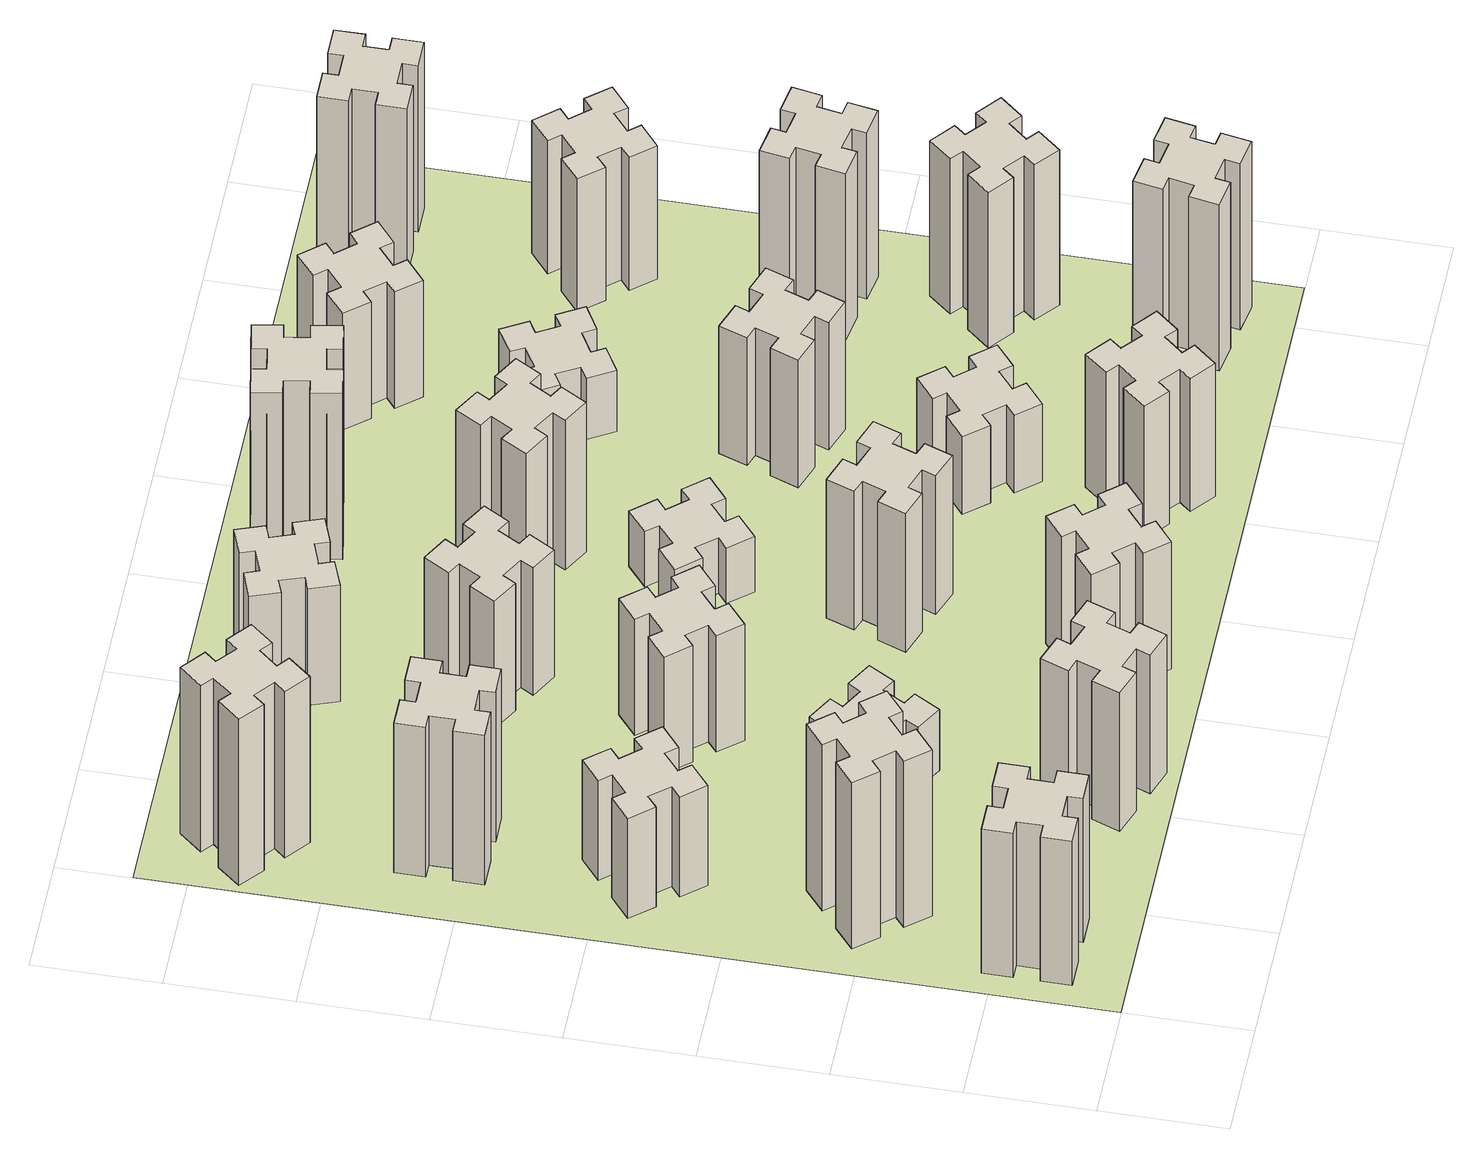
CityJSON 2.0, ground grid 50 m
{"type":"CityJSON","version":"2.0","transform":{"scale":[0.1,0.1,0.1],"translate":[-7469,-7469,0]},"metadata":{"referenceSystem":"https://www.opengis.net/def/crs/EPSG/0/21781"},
"CityObjects":{
"building1":{"type":"Building","attributes":{"class":"1000","function":"1000","usage":"1000","yearOfConstruction":2016,"roofType":"1000","measuredHeight":78,"storeysAboveGround":30,"storeysBelowGround":0},"geometry":[{"type":"Solid","lod":"1","boundaries":[[[[0,1,2,3,4,5,6,7,8,9,10,11,12,13,14,15,16,17,18,19]],[[17,16,20,21]],[[16,15,22,20]],[[15,14,23,22]],[[14,13,24,23]],[[13,12,25,24]],[[12,11,26,25]],[[11,10,27,26]],[[10,9,28,27]],[[9,8,29,28]],[[8,7,30,29]],[[7,6,31,30]],[[6,5,32,31]],[[5,4,33,32]],[[4,3,34,33]],[[3,2,35,34]],[[2,1,36,35]],[[1,0,37,36]],[[0,19,38,37]],[[19,18,39,38]],[[18,17,21,39]],[[24,25,26,27,28,29,30,31,32,33,34,35,36,37,38,39,21,20,22,23]]]]}]},
"building2":{"type":"Building","attributes":{"class":"1000","function":"1000","usage":"1000","yearOfConstruction":2016,"roofType":"1000","measuredHeight":90,"storeysAboveGround":30,"storeysBelowGround":0},"geometry":[{"type":"Solid","lod":"1","boundaries":[[[[40,41,42,43,44,45,46,47,48,49,50,51,52,53,54,55,56,57,58,59]],[[57,56,60,61]],[[56,55,62,60]],[[55,54,63,62]],[[54,53,64,63]],[[53,52,65,64]],[[52,51,66,65]],[[51,50,67,66]],[[50,49,68,67]],[[49,48,69,68]],[[48,47,70,69]],[[47,46,71,70]],[[46,45,72,71]],[[45,44,73,72]],[[44,43,74,73]],[[43,42,75,74]],[[42,41,76,75]],[[41,40,77,76]],[[40,59,78,77]],[[59,58,79,78]],[[58,57,61,79]],[[64,65,66,67,68,69,70,71,72,73,74,75,76,77,78,79,61,60,62,63]]]]}]},
"building3":{"type":"Building","attributes":{"class":"1000","function":"1000","usage":"1000","yearOfConstruction":2016,"roofType":"1000","measuredHeight":54,"storeysAboveGround":30,"storeysBelowGround":0},"geometry":[{"type":"Solid","lod":"1","boundaries":[[[[80,81,82,83,84,85,86,87,88,89,90,91,92,93,94,95,96,97,98,99]],[[97,96,100,101]],[[96,95,102,100]],[[95,94,103,102]],[[94,93,104,103]],[[93,92,105,104]],[[92,91,106,105]],[[91,90,107,106]],[[90,89,108,107]],[[89,88,109,108]],[[88,87,110,109]],[[87,86,111,110]],[[86,85,112,111]],[[85,84,113,112]],[[84,83,114,113]],[[83,82,115,114]],[[82,81,116,115]],[[81,80,117,116]],[[80,99,118,117]],[[99,98,119,118]],[[98,97,101,119]],[[104,105,106,107,108,109,110,111,112,113,114,115,116,117,118,119,101,100,102,103]]]]}]},
"building4":{"type":"Building","attributes":{"class":"1000","function":"1000","usage":"1000","yearOfConstruction":2016,"roofType":"1000","measuredHeight":81,"storeysAboveGround":30,"storeysBelowGround":0},"geometry":[{"type":"Solid","lod":"1","boundaries":[[[[120,121,122,123,124,125,126,127,128,129,130,131,132,133,134,135,136,137,138,139]],[[137,136,140,141]],[[136,135,142,140]],[[135,134,143,142]],[[134,133,144,143]],[[133,132,145,144]],[[132,131,146,145]],[[131,130,147,146]],[[130,129,148,147]],[[129,128,149,148]],[[128,127,150,149]],[[127,126,151,150]],[[126,125,152,151]],[[125,124,153,152]],[[124,123,154,153]],[[123,122,155,154]],[[122,121,156,155]],[[121,120,157,156]],[[120,139,158,157]],[[139,138,159,158]],[[138,137,141,159]],[[144,145,146,147,148,149,150,151,152,153,154,155,156,157,158,159,141,140,142,143]]]]}]},
"building5":{"type":"Building","attributes":{"class":"1000","function":"1000","usage":"1000","yearOfConstruction":2016,"roofType":"1000","measuredHeight":75,"storeysAboveGround":30,"storeysBelowGround":0},"geometry":[{"type":"Solid","lod":"1","boundaries":[[[[160,161,162,163,164,165,166,167,168,169,170,171,172,173,174,175,176,177,178,179]],[[177,176,180,181]],[[176,175,182,180]],[[175,174,183,182]],[[174,173,184,183]],[[173,172,185,184]],[[172,171,186,185]],[[171,170,187,186]],[[170,169,188,187]],[[169,168,189,188]],[[168,167,190,189]],[[167,166,191,190]],[[166,165,192,191]],[[165,164,193,192]],[[164,163,194,193]],[[163,162,195,194]],[[162,161,196,195]],[[161,160,197,196]],[[160,179,198,197]],[[179,178,199,198]],[[178,177,181,199]],[[184,185,186,187,188,189,190,191,192,193,194,195,196,197,198,199,181,180,182,183]]]]}]},
"building6":{"type":"Building","attributes":{"class":"1000","function":"1000","usage":"1000","yearOfConstruction":2016,"roofType":"1000","measuredHeight":90,"storeysAboveGround":30,"storeysBelowGround":0},"geometry":[{"type":"Solid","lod":"1","boundaries":[[[[200,201,202,203,204,205,206,207,208,209,210,211,212,213,214,215,216,217,218,219]],[[217,216,220,221]],[[216,215,222,220]],[[215,214,223,222]],[[214,213,224,223]],[[213,212,225,224]],[[212,211,226,225]],[[211,210,227,226]],[[210,209,228,227]],[[209,208,229,228]],[[208,207,230,229]],[[207,206,231,230]],[[206,205,232,231]],[[205,204,233,232]],[[204,203,234,233]],[[203,202,235,234]],[[202,201,236,235]],[[201,200,237,236]],[[200,219,238,237]],[[219,218,239,238]],[[218,217,221,239]],[[224,225,226,227,228,229,230,231,232,233,234,235,236,237,238,239,221,220,222,223]]]]}]},
"building7":{"type":"Building","attributes":{"class":"1000","function":"1000","usage":"1000","yearOfConstruction":2016,"roofType":"1000","measuredHeight":33,"storeysAboveGround":30,"storeysBelowGround":0},"geometry":[{"type":"Solid","lod":"1","boundaries":[[[[240,241,242,243,244,245,246,247,248,249,250,251,252,253,254,255,256,257,258,259]],[[257,256,260,261]],[[256,255,262,260]],[[255,254,263,262]],[[254,253,264,263]],[[253,252,265,264]],[[252,251,266,265]],[[251,250,267,266]],[[250,249,268,267]],[[249,248,269,268]],[[248,247,270,269]],[[247,246,271,270]],[[246,245,272,271]],[[245,244,273,272]],[[244,243,274,273]],[[243,242,275,274]],[[242,241,276,275]],[[241,240,277,276]],[[240,259,278,277]],[[259,258,279,278]],[[258,257,261,279]],[[264,265,266,267,268,269,270,271,272,273,274,275,276,277,278,279,261,260,262,263]]]]}]},
"building8":{"type":"Building","attributes":{"class":"1000","function":"1000","usage":"1000","yearOfConstruction":2016,"roofType":"1000","measuredHeight":63,"storeysAboveGround":30,"storeysBelowGround":0},"geometry":[{"type":"Solid","lod":"1","boundaries":[[[[280,281,282,283,284,285,286,287,288,289,290,291,292,293,294,295,296,297,298,299]],[[297,296,300,301]],[[296,295,302,300]],[[295,294,303,302]],[[294,293,304,303]],[[293,292,305,304]],[[292,291,306,305]],[[291,290,307,306]],[[290,289,308,307]],[[289,288,309,308]],[[288,287,310,309]],[[287,286,311,310]],[[286,285,312,311]],[[285,284,313,312]],[[284,283,314,313]],[[283,282,315,314]],[[282,281,316,315]],[[281,280,317,316]],[[280,299,318,317]],[[299,298,319,318]],[[298,297,301,319]],[[304,305,306,307,308,309,310,311,312,313,314,315,316,317,318,319,301,300,302,303]]]]}]},
"building9":{"type":"Building","attributes":{"class":"1000","function":"1000","usage":"1000","yearOfConstruction":2016,"roofType":"1000","measuredHeight":69,"storeysAboveGround":30,"storeysBelowGround":0},"geometry":[{"type":"Solid","lod":"1","boundaries":[[[[320,321,322,323,324,325,326,327,328,329,330,331,332,333,334,335,336,337,338,339]],[[337,336,340,341]],[[336,335,342,340]],[[335,334,343,342]],[[334,333,344,343]],[[333,332,345,344]],[[332,331,346,345]],[[331,330,347,346]],[[330,329,348,347]],[[329,328,349,348]],[[328,327,350,349]],[[327,326,351,350]],[[326,325,352,351]],[[325,324,353,352]],[[324,323,354,353]],[[323,322,355,354]],[[322,321,356,355]],[[321,320,357,356]],[[320,339,358,357]],[[339,338,359,358]],[[338,337,341,359]],[[344,345,346,347,348,349,350,351,352,353,354,355,356,357,358,359,341,340,342,343]]]]}]},
"building10":{"type":"Building","attributes":{"class":"1000","function":"1000","usage":"1000","yearOfConstruction":2016,"roofType":"1000","measuredHeight":69,"storeysAboveGround":30,"storeysBelowGround":0},"geometry":[{"type":"Solid","lod":"1","boundaries":[[[[360,361,362,363,364,365,366,367,368,369,370,371,372,373,374,375,376,377,378,379]],[[377,376,380,381]],[[376,375,382,380]],[[375,374,383,382]],[[374,373,384,383]],[[373,372,385,384]],[[372,371,386,385]],[[371,370,387,386]],[[370,369,388,387]],[[369,368,389,388]],[[368,367,390,389]],[[367,366,391,390]],[[366,365,392,391]],[[365,364,393,392]],[[364,363,394,393]],[[363,362,395,394]],[[362,361,396,395]],[[361,360,397,396]],[[360,379,398,397]],[[379,378,399,398]],[[378,377,381,399]],[[384,385,386,387,388,389,390,391,392,393,394,395,396,397,398,399,381,380,382,383]]]]}]},
"building11":{"type":"Building","attributes":{"class":"1000","function":"1000","usage":"1000","yearOfConstruction":2016,"roofType":"1000","measuredHeight":63,"storeysAboveGround":30,"storeysBelowGround":0},"geometry":[{"type":"Solid","lod":"1","boundaries":[[[[400,401,402,403,404,405,406,407,408,409,410,411,412,413,414,415,416,417,418,419]],[[417,416,420,421]],[[416,415,422,420]],[[415,414,423,422]],[[414,413,424,423]],[[413,412,425,424]],[[412,411,426,425]],[[411,410,427,426]],[[410,409,428,427]],[[409,408,429,428]],[[408,407,430,429]],[[407,406,431,430]],[[406,405,432,431]],[[405,404,433,432]],[[404,403,434,433]],[[403,402,435,434]],[[402,401,436,435]],[[401,400,437,436]],[[400,419,438,437]],[[419,418,439,438]],[[418,417,421,439]],[[424,425,426,427,428,429,430,431,432,433,434,435,436,437,438,439,421,420,422,423]]]]}]},
"building12":{"type":"Building","attributes":{"class":"1000","function":"1000","usage":"1000","yearOfConstruction":2016,"roofType":"1000","measuredHeight":75,"storeysAboveGround":30,"storeysBelowGround":0},"geometry":[{"type":"Solid","lod":"1","boundaries":[[[[440,441,442,443,444,445,446,447,448,449,450,451,452,453,454,455,456,457,458,459]],[[457,456,460,461]],[[456,455,462,460]],[[455,454,463,462]],[[454,453,464,463]],[[453,452,465,464]],[[452,451,466,465]],[[451,450,467,466]],[[450,449,468,467]],[[449,448,469,468]],[[448,447,470,469]],[[447,446,471,470]],[[446,445,472,471]],[[445,444,473,472]],[[444,443,474,473]],[[443,442,475,474]],[[442,441,476,475]],[[441,440,477,476]],[[440,459,478,477]],[[459,458,479,478]],[[458,457,461,479]],[[464,465,466,467,468,469,470,471,472,473,474,475,476,477,478,479,461,460,462,463]]]]}]},
"building13":{"type":"Building","attributes":{"class":"1000","function":"1000","usage":"1000","yearOfConstruction":2016,"roofType":"1000","measuredHeight":30,"storeysAboveGround":30,"storeysBelowGround":0},"geometry":[{"type":"Solid","lod":"1","boundaries":[[[[480,481,482,483,484,485,486,487,488,489,490,491,492,493,494,495,496,497,498,499]],[[497,496,500,501]],[[496,495,502,500]],[[495,494,503,502]],[[494,493,504,503]],[[493,492,505,504]],[[492,491,506,505]],[[491,490,507,506]],[[490,489,508,507]],[[489,488,509,508]],[[488,487,510,509]],[[487,486,511,510]],[[486,485,512,511]],[[485,484,513,512]],[[484,483,514,513]],[[483,482,515,514]],[[482,481,516,515]],[[481,480,517,516]],[[480,499,518,517]],[[499,498,519,518]],[[498,497,501,519]],[[504,505,506,507,508,509,510,511,512,513,514,515,516,517,518,519,501,500,502,503]]]]}]},
"building14":{"type":"Building","attributes":{"class":"1000","function":"1000","usage":"1000","yearOfConstruction":2016,"roofType":"1000","measuredHeight":81,"storeysAboveGround":30,"storeysBelowGround":0},"geometry":[{"type":"Solid","lod":"1","boundaries":[[[[520,521,522,523,524,525,526,527,528,529,530,531,532,533,534,535,536,537,538,539]],[[537,536,540,541]],[[536,535,542,540]],[[535,534,543,542]],[[534,533,544,543]],[[533,532,545,544]],[[532,531,546,545]],[[531,530,547,546]],[[530,529,548,547]],[[529,528,549,548]],[[528,527,550,549]],[[527,526,551,550]],[[526,525,552,551]],[[525,524,553,552]],[[524,523,554,553]],[[523,522,555,554]],[[522,521,556,555]],[[521,520,557,556]],[[520,539,558,557]],[[539,538,559,558]],[[538,537,541,559]],[[544,545,546,547,548,549,550,551,552,553,554,555,556,557,558,559,541,540,542,543]]]]}]},
"building15":{"type":"Building","attributes":{"class":"1000","function":"1000","usage":"1000","yearOfConstruction":2016,"roofType":"1000","measuredHeight":72,"storeysAboveGround":30,"storeysBelowGround":0},"geometry":[{"type":"Solid","lod":"1","boundaries":[[[[560,561,562,563,564,565,566,567,568,569,570,571,572,573,574,575,576,577,578,579]],[[577,576,580,581]],[[576,575,582,580]],[[575,574,583,582]],[[574,573,584,583]],[[573,572,585,584]],[[572,571,586,585]],[[571,570,587,586]],[[570,569,588,587]],[[569,568,589,588]],[[568,567,590,589]],[[567,566,591,590]],[[566,565,592,591]],[[565,564,593,592]],[[564,563,594,593]],[[563,562,595,594]],[[562,561,596,595]],[[561,560,597,596]],[[560,579,598,597]],[[579,578,599,598]],[[578,577,581,599]],[[584,585,586,587,588,589,590,591,592,593,594,595,596,597,598,599,581,580,582,583]]]]}]},
"building16":{"type":"Building","attributes":{"class":"1000","function":"1000","usage":"1000","yearOfConstruction":2016,"roofType":"1000","measuredHeight":90,"storeysAboveGround":30,"storeysBelowGround":0},"geometry":[{"type":"Solid","lod":"1","boundaries":[[[[600,601,602,603,604,605,606,607,608,609,610,611,612,613,614,615,616,617,618,619]],[[617,616,620,621]],[[616,615,622,620]],[[615,614,623,622]],[[614,613,624,623]],[[613,612,625,624]],[[612,611,626,625]],[[611,610,627,626]],[[610,609,628,627]],[[609,608,629,628]],[[608,607,630,629]],[[607,606,631,630]],[[606,605,632,631]],[[605,604,633,632]],[[604,603,634,633]],[[603,602,635,634]],[[602,601,636,635]],[[601,600,637,636]],[[600,619,638,637]],[[619,618,639,638]],[[618,617,621,639]],[[624,625,626,627,628,629,630,631,632,633,634,635,636,637,638,639,621,620,622,623]]]]}]},
"building17":{"type":"Building","attributes":{"class":"1000","function":"1000","usage":"1000","yearOfConstruction":2016,"roofType":"1000","measuredHeight":42,"storeysAboveGround":30,"storeysBelowGround":0},"geometry":[{"type":"Solid","lod":"1","boundaries":[[[[640,641,642,643,644,645,646,647,648,649,650,651,652,653,654,655,656,657,658,659]],[[657,656,660,661]],[[656,655,662,660]],[[655,654,663,662]],[[654,653,664,663]],[[653,652,665,664]],[[652,651,666,665]],[[651,650,667,666]],[[650,649,668,667]],[[649,648,669,668]],[[648,647,670,669]],[[647,646,671,670]],[[646,645,672,671]],[[645,644,673,672]],[[644,643,674,673]],[[643,642,675,674]],[[642,641,676,675]],[[641,640,677,676]],[[640,659,678,677]],[[659,658,679,678]],[[658,657,661,679]],[[664,665,666,667,668,669,670,671,672,673,674,675,676,677,678,679,661,660,662,663]]]]}]},
"building18":{"type":"Building","attributes":{"class":"1000","function":"1000","usage":"1000","yearOfConstruction":2016,"roofType":"1000","measuredHeight":69,"storeysAboveGround":30,"storeysBelowGround":0},"geometry":[{"type":"Solid","lod":"1","boundaries":[[[[680,681,682,683,684,685,686,687,688,689,690,691,692,693,694,695,696,697,698,699]],[[697,696,700,701]],[[696,695,702,700]],[[695,694,703,702]],[[694,693,704,703]],[[693,692,705,704]],[[692,691,706,705]],[[691,690,707,706]],[[690,689,708,707]],[[689,688,709,708]],[[688,687,710,709]],[[687,686,711,710]],[[686,685,712,711]],[[685,684,713,712]],[[684,683,714,713]],[[683,682,715,714]],[[682,681,716,715]],[[681,680,717,716]],[[680,699,718,717]],[[699,698,719,718]],[[698,697,701,719]],[[704,705,706,707,708,709,710,711,712,713,714,715,716,717,718,719,701,700,702,703]]]]}]},
"building19":{"type":"Building","attributes":{"class":"1000","function":"1000","usage":"1000","yearOfConstruction":2016,"roofType":"1000","measuredHeight":33,"storeysAboveGround":30,"storeysBelowGround":0},"geometry":[{"type":"Solid","lod":"1","boundaries":[[[[720,721,722,723,724,725,726,727,728,729,730,731,732,733,734,735,736,737,738,739]],[[737,736,740,741]],[[736,735,742,740]],[[735,734,743,742]],[[734,733,744,743]],[[733,732,745,744]],[[732,731,746,745]],[[731,730,747,746]],[[730,729,748,747]],[[729,728,749,748]],[[728,727,750,749]],[[727,726,751,750]],[[726,725,752,751]],[[725,724,753,752]],[[724,723,754,753]],[[723,722,755,754]],[[722,721,756,755]],[[721,720,757,756]],[[720,739,758,757]],[[739,738,759,758]],[[738,737,741,759]],[[744,745,746,747,748,749,750,751,752,753,754,755,756,757,758,759,741,740,742,743]]]]}]},
"building20":{"type":"Building","attributes":{"class":"1000","function":"1000","usage":"1000","yearOfConstruction":2016,"roofType":"1000","measuredHeight":90,"storeysAboveGround":30,"storeysBelowGround":0},"geometry":[{"type":"Solid","lod":"1","boundaries":[[[[760,761,762,763,764,765,766,767,768,769,770,771,772,773,774,775,776,777,778,779]],[[777,776,780,781]],[[776,775,782,780]],[[775,774,783,782]],[[774,773,784,783]],[[773,772,785,784]],[[772,771,786,785]],[[771,770,787,786]],[[770,769,788,787]],[[769,768,789,788]],[[768,767,790,789]],[[767,766,791,790]],[[766,765,792,791]],[[765,764,793,792]],[[764,763,794,793]],[[763,762,795,794]],[[762,761,796,795]],[[761,760,797,796]],[[760,779,798,797]],[[779,778,799,798]],[[778,777,781,799]],[[784,785,786,787,788,789,790,791,792,793,794,795,796,797,798,799,781,780,782,783]]]]}]},
"building21":{"type":"Building","attributes":{"class":"1000","function":"1000","usage":"1000","yearOfConstruction":2016,"roofType":"1000","measuredHeight":63,"storeysAboveGround":30,"storeysBelowGround":0},"geometry":[{"type":"Solid","lod":"1","boundaries":[[[[800,801,802,803,804,805,806,807,808,809,810,811,812,813,814,815,816,817,818,819]],[[817,816,820,821]],[[816,815,822,820]],[[815,814,823,822]],[[814,813,824,823]],[[813,812,825,824]],[[812,811,826,825]],[[811,810,827,826]],[[810,809,828,827]],[[809,808,829,828]],[[808,807,830,829]],[[807,806,831,830]],[[806,805,832,831]],[[805,804,833,832]],[[804,803,834,833]],[[803,802,835,834]],[[802,801,836,835]],[[801,800,837,836]],[[800,819,838,837]],[[819,818,839,838]],[[818,817,821,839]],[[824,825,826,827,828,829,830,831,832,833,834,835,836,837,838,839,821,820,822,823]]]]}]},
"building22":{"type":"Building","attributes":{"class":"1000","function":"1000","usage":"1000","yearOfConstruction":2016,"roofType":"1000","measuredHeight":84,"storeysAboveGround":30,"storeysBelowGround":0},"geometry":[{"type":"Solid","lod":"1","boundaries":[[[[840,841,842,843,844,845,846,847,848,849,850,851,852,853,854,855,856,857,858,859]],[[857,856,860,861]],[[856,855,862,860]],[[855,854,863,862]],[[854,853,864,863]],[[853,852,865,864]],[[852,851,866,865]],[[851,850,867,866]],[[850,849,868,867]],[[849,848,869,868]],[[848,847,870,869]],[[847,846,871,870]],[[846,845,872,871]],[[845,844,873,872]],[[844,843,874,873]],[[843,842,875,874]],[[842,841,876,875]],[[841,840,877,876]],[[840,859,878,877]],[[859,858,879,878]],[[858,857,861,879]],[[864,865,866,867,868,869,870,871,872,873,874,875,876,877,878,879,861,860,862,863]]]]}]},
"building23":{"type":"Building","attributes":{"class":"1000","function":"1000","usage":"1000","yearOfConstruction":2016,"roofType":"1000","measuredHeight":90,"storeysAboveGround":30,"storeysBelowGround":0},"geometry":[{"type":"Solid","lod":"1","boundaries":[[[[880,881,882,883,884,885,886,887,888,889,890,891,892,893,894,895,896,897,898,899]],[[897,896,900,901]],[[896,895,902,900]],[[895,894,903,902]],[[894,893,904,903]],[[893,892,905,904]],[[892,891,906,905]],[[891,890,907,906]],[[890,889,908,907]],[[889,888,909,908]],[[888,887,910,909]],[[887,886,911,910]],[[886,885,912,911]],[[885,884,913,912]],[[884,883,914,913]],[[883,882,915,914]],[[882,881,916,915]],[[881,880,917,916]],[[880,899,918,917]],[[899,898,919,918]],[[898,897,901,919]],[[904,905,906,907,908,909,910,911,912,913,914,915,916,917,918,919,901,900,902,903]]]]}]},
"building24":{"type":"Building","attributes":{"class":"1000","function":"1000","usage":"1000","yearOfConstruction":2016,"roofType":"1000","measuredHeight":72,"storeysAboveGround":30,"storeysBelowGround":0},"geometry":[{"type":"Solid","lod":"1","boundaries":[[[[920,921,922,923,924,925,926,927,928,929,930,931,932,933,934,935,936,937,938,939]],[[937,936,940,941]],[[936,935,942,940]],[[935,934,943,942]],[[934,933,944,943]],[[933,932,945,944]],[[932,931,946,945]],[[931,930,947,946]],[[930,929,948,947]],[[929,928,949,948]],[[928,927,950,949]],[[927,926,951,950]],[[926,925,952,951]],[[925,924,953,952]],[[924,923,954,953]],[[923,922,955,954]],[[922,921,956,955]],[[921,920,957,956]],[[920,939,958,957]],[[939,938,959,958]],[[938,937,941,959]],[[944,945,946,947,948,949,950,951,952,953,954,955,956,957,958,959,941,940,942,943]]]]}]},
"building25":{"type":"Building","attributes":{"class":"1000","function":"1000","usage":"1000","yearOfConstruction":2016,"roofType":"1000","measuredHeight":90,"storeysAboveGround":30,"storeysBelowGround":0},"geometry":[{"type":"Solid","lod":"1","boundaries":[[[[960,961,962,963,964,965,966,967,968,969,970,971,972,973,974,975,976,977,978,979]],[[977,976,980,981]],[[976,975,982,980]],[[975,974,983,982]],[[974,973,984,983]],[[973,972,985,984]],[[972,971,986,985]],[[971,970,987,986]],[[970,969,988,987]],[[969,968,989,988]],[[968,967,990,989]],[[967,966,991,990]],[[966,965,992,991]],[[965,964,993,992]],[[964,963,994,993]],[[963,962,995,994]],[[962,961,996,995]],[[961,960,997,996]],[[960,979,998,997]],[[979,978,999,998]],[[978,977,981,999]],[[984,985,986,987,988,989,990,991,992,993,994,995,996,997,998,999,981,980,982,983]]]]}]},
"landuse1":{"type":"LandUse","attributes":{"name":"plot1","function":"1010"},"geometry":[{"type":"MultiSurface","lod":"1","boundaries":[[[1000,1001,1002,1003]]]}]}
},
"vertices":[
[165,425,0],[165,325,0],[105,325,0],[105,205,0],[225,205,0],[225,265,0],[325,265,0],[325,205,0],[445,205,0],[445,325,0],[385,325,0],[385,425,0],[445,425,0],[445,545,0],[325,545,0],[325,485,0],[225,485,0],[225,545,0],[105,545,0],[105,425,0],[225,485,780],[225,545,780],[325,485,780],[325,545,780],[445,545,780],[445,425,780],[385,425,780],[385,325,780],[445,325,780],[445,205,780],[325,205,780],[325,265,780],[225,265,780],[225,205,780],[105,205,780],[105,325,780],[165,325,780],[165,425,780],[105,425,780],[105,545,780],
[492,1048,0],[427,1124,0],[473,1163,0],[396,1255,0],[304,1178,0],[343,1132,0],[266,1067,0],[228,1113,0],[136,1036,0],[213,944,0],[259,983,0],[323,906,0],[277,868,0],[354,776,0],[446,853,0],[408,899,0],[484,963,0],[523,917,0],[615,994,0],[538,1086,0],[484,963,900],[523,917,900],[408,899,900],[446,853,900],[354,776,900],[277,868,900],[323,906,900],[259,983,900],[213,944,900],[136,1036,900],[228,1113,900],[266,1067,900],[343,1132,900],[304,1178,900],[396,1255,900],[473,1163,900],[427,1124,900],[492,1048,900],[538,1086,900],[615,994,900],
[492,1888,0],[427,1964,0],[473,2003,0],[396,2095,0],[304,2018,0],[343,1972,0],[266,1907,0],[228,1953,0],[136,1876,0],[213,1784,0],[259,1823,0],[323,1746,0],[277,1708,0],[354,1616,0],[446,1693,0],[408,1739,0],[484,1803,0],[523,1757,0],[615,1834,0],[538,1926,0],[484,1803,540],[523,1757,540],[408,1739,540],[446,1693,540],[354,1616,540],[277,1708,540],[323,1746,540],[259,1823,540],[213,1784,540],[136,1876,540],[228,1953,540],[266,1907,540],[343,1972,540],[304,2018,540],[396,2095,540],[473,2003,540],[427,1964,540],[492,1888,540],[538,1926,540],[615,1834,540],
[485,2545,0],[485,2645,0],[545,2645,0],[545,2765,0],[425,2765,0],[425,2705,0],[325,2705,0],[325,2765,0],[205,2765,0],[205,2645,0],[265,2645,0],[265,2545,0],[205,2545,0],[205,2425,0],[325,2425,0],[325,2485,0],[425,2485,0],[425,2425,0],[545,2425,0],[545,2545,0],[425,2485,810],[425,2425,810],[325,2485,810],[325,2425,810],[205,2425,810],[205,2545,810],[265,2545,810],[265,2645,810],[205,2645,810],[205,2765,810],[325,2765,810],[325,2705,810],[425,2705,810],[425,2765,810],[545,2765,810],[545,2645,810],[485,2645,810],[485,2545,810],[545,2545,810],[545,2425,810],
[1029,360,0],[995,266,0],[939,287,0],[897,174,0],[1010,133,0],[1031,189,0],[1125,155,0],[1104,99,0],[1217,57,0],[1258,170,0],[1202,191,0],[1236,285,0],[1292,264,0],[1333,377,0],[1220,418,0],[1200,362,0],[1106,396,0],[1127,452,0],[1014,493,0],[973,380,0],[1106,396,750],[1127,452,750],[1200,362,750],[1220,418,750],[1333,377,750],[1292,264,750],[1236,285,750],[1202,191,750],[1258,170,750],[1217,57,750],[1104,99,750],[1125,155,750],[1031,189,750],[1010,133,750],[897,174,750],[939,287,750],[995,266,750],[1029,360,750],[973,380,750],[1014,493,750],
[384,3387,0],[308,3452,0],[346,3498,0],[254,3575,0],[177,3483,0],[223,3444,0],[159,3368,0],[113,3406,0],[36,3314,0],[128,3237,0],[166,3283,0],[243,3219,0],[204,3173,0],[296,3096,0],[373,3188,0],[327,3226,0],[392,3303,0],[438,3264,0],[515,3356,0],[423,3433,0],[392,3303,900],[438,3264,900],[327,3226,900],[373,3188,900],[296,3096,900],[204,3173,900],[243,3219,900],[166,3283,900],[128,3237,900],[36,3314,900],[113,3406,900],[159,3368,900],[223,3444,900],[177,3483,900],[254,3575,900],[346,3498,900],[308,3452,900],[384,3387,900],[423,3433,900],[515,3356,900],
[1086,1017,0],[1136,1104,0],[1188,1074,0],[1248,1178,0],[1144,1238,0],[1114,1186,0],[1027,1236,0],[1057,1288,0],[953,1348,0],[893,1244,0],[945,1214,0],[895,1127,0],[843,1157,0],[783,1053,0],[887,993,0],[917,1045,0],[1004,995,0],[974,943,0],[1078,883,0],[1138,987,0],[1004,995,330],[974,943,330],[917,1045,330],[887,993,330],[783,1053,330],[843,1157,330],[895,1127,330],[945,1214,330],[893,1244,330],[953,1348,330],[1057,1288,330],[1027,1236,330],[1114,1186,330],[1144,1238,330],[1248,1178,330],[1188,1074,330],[1136,1104,330],[1086,1017,330],[1138,987,330],[1078,883,330],
[1083,1972,0],[1006,1907,0],[968,1953,0],[876,1876,0],[953,1784,0],[999,1823,0],[1063,1746,0],[1017,1708,0],[1094,1616,0],[1186,1693,0],[1148,1739,0],[1224,1803,0],[1263,1757,0],[1355,1834,0],[1278,1926,0],[1232,1888,0],[1167,1964,0],[1213,2003,0],[1136,2095,0],[1044,2018,0],[1167,1964,630],[1213,2003,630],[1232,1888,630],[1278,1926,630],[1355,1834,630],[1263,1757,630],[1224,1803,630],[1148,1739,630],[1186,1693,630],[1094,1616,630],[1017,1708,630],[1063,1746,630],[999,1823,630],[953,1784,630],[876,1876,630],[968,1953,630],[1006,1907,630],[1083,1972,630],[1044,2018,630],[1136,2095,630],
[1639,343,0],[1703,266,0],[1657,228,0],[1734,136,0],[1826,213,0],[1788,259,0],[1864,323,0],[1903,277,0],[1995,354,0],[1918,446,0],[1872,408,0],[1807,484,0],[1853,523,0],[1776,615,0],[1684,538,0],[1723,492,0],[1646,427,0],[1608,473,0],[1516,396,0],[1593,304,0],[1646,427,690],[1608,473,690],[1723,492,690],[1684,538,690],[1776,615,690],[1853,523,690],[1807,484,690],[1872,408,690],[1918,446,690],[1995,354,690],[1903,277,690],[1864,323,690],[1788,259,690],[1826,213,690],[1734,136,690],[1657,228,690],[1703,266,690],[1639,343,690],[1593,304,690],[1516,396,690],
[1314,2666,0],[1227,2716,0],[1257,2768,0],[1153,2828,0],[1093,2724,0],[1145,2694,0],[1095,2607,0],[1043,2637,0],[983,2533,0],[1087,2473,0],[1117,2525,0],[1204,2475,0],[1174,2423,0],[1278,2363,0],[1338,2467,0],[1286,2497,0],[1336,2584,0],[1388,2554,0],[1448,2658,0],[1344,2718,0],[1336,2584,690],[1388,2554,690],[1286,2497,690],[1338,2467,690],[1278,2363,690],[1174,2423,690],[1204,2475,690],[1117,2525,690],[1087,2473,690],[983,2533,690],[1043,2637,690],[1095,2607,690],[1145,2694,690],[1093,2724,690],[1153,2828,690],[1257,2768,690],[1227,2716,690],[1314,2666,690],[1344,2718,690],[1448,2658,690],
[1125,3456,0],[1031,3422,0],[1010,3478,0],[897,3437,0],[939,3324,0],[995,3345,0],[1029,3251,0],[973,3230,0],[1014,3117,0],[1127,3159,0],[1106,3215,0],[1200,3249,0],[1220,3193,0],[1333,3234,0],[1292,3347,0],[1236,3326,0],[1202,3420,0],[1258,3440,0],[1217,3553,0],[1104,3512,0],[1202,3420,630],[1258,3440,630],[1236,3326,630],[1292,3347,630],[1333,3234,630],[1220,3193,630],[1200,3249,630],[1106,3215,630],[1127,3159,630],[1014,3117,630],[973,3230,630],[1029,3251,630],[995,3345,630],[939,3324,630],[897,3437,630],[1010,3478,630],[1031,3422,630],[1125,3456,630],[1104,3512,630],[1217,3553,630],
[1769,1300,0],[1735,1206,0],[1679,1227,0],[1637,1114,0],[1750,1073,0],[1771,1129,0],[1865,1095,0],[1844,1039,0],[1957,997,0],[1998,1110,0],[1942,1131,0],[1976,1225,0],[2032,1204,0],[2073,1317,0],[1960,1358,0],[1940,1302,0],[1846,1336,0],[1867,1392,0],[1754,1433,0],[1713,1320,0],[1846,1336,750],[1867,1392,750],[1940,1302,750],[1960,1358,750],[2073,1317,750],[2032,1204,750],[1976,1225,750],[1942,1131,750],[1998,1110,750],[1957,997,750],[1844,1039,750],[1865,1095,750],[1771,1129,750],[1750,1073,750],[1637,1114,750],[1679,1227,750],[1735,1206,750],[1769,1300,750],[1713,1320,750],[1754,1433,750],
[1972,1988,0],[1907,2064,0],[1953,2103,0],[1876,2195,0],[1784,2118,0],[1823,2072,0],[1746,2007,0],[1708,2053,0],[1616,1976,0],[1693,1884,0],[1739,1923,0],[1803,1846,0],[1757,1808,0],[1834,1716,0],[1926,1793,0],[1888,1839,0],[1964,1903,0],[2003,1857,0],[2095,1934,0],[2018,2026,0],[1964,1903,300],[2003,1857,300],[1888,1839,300],[1926,1793,300],[1834,1716,300],[1757,1808,300],[1803,1846,300],[1739,1923,300],[1693,1884,300],[1616,1976,300],[1708,2053,300],[1746,2007,300],[1823,2072,300],[1784,2118,300],[1876,2195,300],[1953,2103,300],[1907,2064,300],[1972,1988,300],[2018,2026,300],[2095,1934,300],
[1926,2497,0],[1976,2584,0],[2028,2554,0],[2088,2658,0],[1984,2718,0],[1954,2666,0],[1867,2716,0],[1897,2768,0],[1793,2828,0],[1733,2724,0],[1785,2694,0],[1735,2607,0],[1683,2637,0],[1623,2533,0],[1727,2473,0],[1757,2525,0],[1844,2475,0],[1814,2423,0],[1918,2363,0],[1978,2467,0],[1844,2475,810],[1814,2423,810],[1757,2525,810],[1727,2473,810],[1623,2533,810],[1683,2637,810],[1735,2607,810],[1785,2694,810],[1733,2724,810],[1793,2828,810],[1897,2768,810],[1867,2716,810],[1954,2666,810],[1984,2718,810],[2088,2658,810],[2028,2554,810],[1976,2584,810],[1926,2497,810],[1978,2467,810],[1918,2363,810],
[2486,323,0],[2563,259,0],[2524,213,0],[2616,136,0],[2693,228,0],[2647,266,0],[2712,343,0],[2758,304,0],[2835,396,0],[2743,473,0],[2704,427,0],[2628,492,0],[2666,538,0],[2574,615,0],[2497,523,0],[2543,484,0],[2479,408,0],[2433,446,0],[2356,354,0],[2448,277,0],[2479,408,720],[2433,446,720],[2543,484,720],[2497,523,720],[2574,615,720],[2666,538,720],[2628,492,720],[2704,427,720],[2743,473,720],[2835,396,720],[2758,304,720],[2712,343,720],[2647,266,720],[2693,228,720],[2616,136,720],[2524,213,720],[2563,259,720],[2486,323,720],[2448,277,720],[2356,354,720],
[1885,3552,0],[1787,3535,0],[1777,3594,0],[1658,3573,0],[1679,3455,0],[1738,3465,0],[1756,3367,0],[1697,3357,0],[1717,3238,0],[1836,3259,0],[1825,3318,0],[1924,3336,0],[1934,3277,0],[2052,3297,0],[2031,3416,0],[1972,3405,0],[1955,3504,0],[2014,3514,0],[1993,3632,0],[1875,3611,0],[1955,3504,900],[2014,3514,900],[1972,3405,900],[2031,3416,900],[2052,3297,900],[1934,3277,900],[1924,3336,900],[1825,3318,900],[1836,3259,900],[1717,3238,900],[1697,3357,900],[1756,3367,900],[1738,3465,900],[1679,3455,900],[1658,3573,900],[1777,3594,900],[1787,3535,900],[1885,3552,900],[1875,3611,900],[1993,3632,900],
[2563,1132,0],[2486,1067,0],[2448,1113,0],[2356,1036,0],[2433,944,0],[2479,983,0],[2543,906,0],[2497,868,0],[2574,776,0],[2666,853,0],[2628,899,0],[2704,963,0],[2743,917,0],[2835,994,0],[2758,1086,0],[2712,1048,0],[2647,1124,0],[2693,1163,0],[2616,1255,0],[2524,1178,0],[2647,1124,420],[2693,1163,420],[2712,1048,420],[2758,1086,420],[2835,994,420],[2743,917,420],[2704,963,420],[2628,899,420],[2666,853,420],[2574,776,420],[2497,868,420],[2543,906,420],[2479,983,420],[2433,944,420],[2356,1036,420],[2448,1113,420],[2486,1067,420],[2563,1132,420],[2524,1178,420],[2616,1255,420],
[2682,1671,0],[2716,1765,0],[2772,1744,0],[2813,1857,0],[2700,1898,0],[2680,1842,0],[2586,1876,0],[2607,1932,0],[2494,1973,0],[2453,1860,0],[2509,1840,0],[2475,1746,0],[2419,1767,0],[2377,1654,0],[2490,1613,0],[2511,1669,0],[2605,1635,0],[2584,1579,0],[2697,1537,0],[2738,1650,0],[2605,1635,690],[2584,1579,690],[2511,1669,690],[2490,1613,690],[2377,1654,690],[2419,1767,690],[2475,1746,690],[2509,1840,690],[2453,1860,690],[2494,1973,690],[2607,1932,690],[2586,1876,690],[2680,1842,690],[2700,1898,690],[2813,1857,690],[2772,1744,690],[2716,1765,690],[2682,1671,690],[2738,1650,690],[2697,1537,690],
[2607,2475,0],[2694,2525,0],[2724,2473,0],[2828,2533,0],[2768,2637,0],[2716,2607,0],[2666,2694,0],[2718,2724,0],[2658,2828,0],[2554,2768,0],[2584,2716,0],[2497,2666,0],[2467,2718,0],[2363,2658,0],[2423,2554,0],[2475,2584,0],[2525,2497,0],[2473,2467,0],[2533,2363,0],[2637,2423,0],[2525,2497,330],[2473,2467,330],[2475,2584,330],[2423,2554,330],[2363,2658,330],[2467,2718,330],[2497,2666,330],[2584,2716,330],[2554,2768,330],[2658,2828,330],[2718,2724,330],[2666,2694,330],[2716,2607,330],[2768,2637,330],[2828,2533,330],[2724,2473,330],[2694,2525,330],[2607,2475,330],[2637,2423,330],[2533,2363,330],
[3504,475,0],[3405,492,0],[3416,551,0],[3297,572,0],[3277,454,0],[3336,444,0],[3318,345,0],[3259,356,0],[3238,237,0],[3357,217,0],[3367,276,0],[3465,258,0],[3455,199,0],[3573,178,0],[3594,297,0],[3535,307,0],[3552,405,0],[3611,395,0],[3632,513,0],[3514,534,0],[3552,405,900],[3611,395,900],[3535,307,900],[3594,297,900],[3573,178,900],[3455,199,900],[3465,258,900],[3367,276,900],[3357,217,900],[3238,237,900],[3259,356,900],[3318,345,900],[3336,444,900],[3277,454,900],[3297,572,900],[3416,551,900],[3405,492,900],[3504,475,900],[3514,534,900],[3632,513,900],
[2712,3368,0],[2647,3444,0],[2693,3483,0],[2616,3575,0],[2524,3498,0],[2563,3452,0],[2486,3387,0],[2448,3433,0],[2356,3356,0],[2433,3264,0],[2479,3303,0],[2543,3226,0],[2497,3188,0],[2574,3096,0],[2666,3173,0],[2628,3219,0],[2704,3283,0],[2743,3237,0],[2835,3314,0],[2758,3406,0],[2704,3283,630],[2743,3237,630],[2628,3219,630],[2666,3173,630],[2574,3096,630],[2497,3188,630],[2543,3226,630],[2479,3303,630],[2433,3264,630],[2356,3356,630],[2448,3433,630],[2486,3387,630],[2563,3452,630],[2524,3498,630],[2616,3575,630],[2693,3483,630],[2647,3444,630],[2712,3368,630],[2758,3406,630],[2835,3314,630],
[3487,1006,0],[3552,1083,0],[3598,1044,0],[3675,1136,0],[3583,1213,0],[3544,1167,0],[3468,1232,0],[3506,1278,0],[3414,1355,0],[3337,1263,0],[3383,1224,0],[3319,1148,0],[3273,1186,0],[3196,1094,0],[3288,1017,0],[3326,1063,0],[3403,999,0],[3364,953,0],[3456,876,0],[3533,968,0],[3403,999,840],[3364,953,840],[3326,1063,840],[3288,1017,840],[3196,1094,840],[3273,1186,840],[3319,1148,840],[3383,1224,840],[3337,1263,840],[3414,1355,840],[3506,1278,840],[3468,1232,840],[3544,1167,840],[3583,1213,840],[3675,1136,840],[3598,1044,840],[3552,1083,840],[3487,1006,840],[3533,968,840],[3456,876,840],
[3267,1656,0],[3365,1638,0],[3355,1579,0],[3473,1558,0],[3494,1677,0],[3435,1687,0],[3452,1785,0],[3511,1775,0],[3532,1893,0],[3414,1914,0],[3404,1855,0],[3305,1872,0],[3316,1931,0],[3197,1952,0],[3177,1834,0],[3236,1824,0],[3218,1725,0],[3159,1736,0],[3138,1617,0],[3257,1597,0],[3218,1725,900],[3159,1736,900],[3236,1824,900],[3177,1834,900],[3197,1952,900],[3316,1931,900],[3305,1872,900],[3404,1855,900],[3414,1914,900],[3532,1893,900],[3511,1775,900],[3452,1785,900],[3435,1687,900],[3494,1677,900],[3473,1558,900],[3355,1579,900],[3365,1638,900],[3267,1656,900],[3257,1597,900],[3138,1617,900],
[3219,2563,0],[3283,2486,0],[3237,2448,0],[3314,2356,0],[3406,2433,0],[3368,2479,0],[3444,2543,0],[3483,2497,0],[3575,2574,0],[3498,2666,0],[3452,2628,0],[3387,2704,0],[3433,2743,0],[3356,2835,0],[3264,2758,0],[3303,2712,0],[3226,2647,0],[3188,2693,0],[3096,2616,0],[3173,2524,0],[3226,2647,720],[3188,2693,720],[3303,2712,720],[3264,2758,720],[3356,2835,720],[3433,2743,720],[3387,2704,720],[3452,2628,720],[3498,2666,720],[3575,2574,720],[3483,2497,720],[3444,2543,720],[3368,2479,720],[3406,2433,720],[3314,2356,720],[3237,2448,720],[3283,2486,720],[3219,2563,720],[3173,2524,720],[3096,2616,720],
[3285,3325,0],[3385,3325,0],[3385,3265,0],[3505,3265,0],[3505,3385,0],[3445,3385,0],[3445,3485,0],[3505,3485,0],[3505,3605,0],[3385,3605,0],[3385,3545,0],[3285,3545,0],[3285,3605,0],[3165,3605,0],[3165,3485,0],[3225,3485,0],[3225,3385,0],[3165,3385,0],[3165,3265,0],[3285,3265,0],[3225,3385,900],[3165,3385,900],[3225,3485,900],[3165,3485,900],[3165,3605,900],[3285,3605,900],[3285,3545,900],[3385,3545,900],[3385,3605,900],[3505,3605,900],[3505,3485,900],[3445,3485,900],[3445,3385,900],[3505,3385,900],[3505,3265,900],[3385,3265,900],[3385,3325,900],[3285,3325,900],[3285,3265,900],[3165,3265,900],
[5,3705,0],[3705,3705,0],[3705,5,0],[5,5,0]
]}
